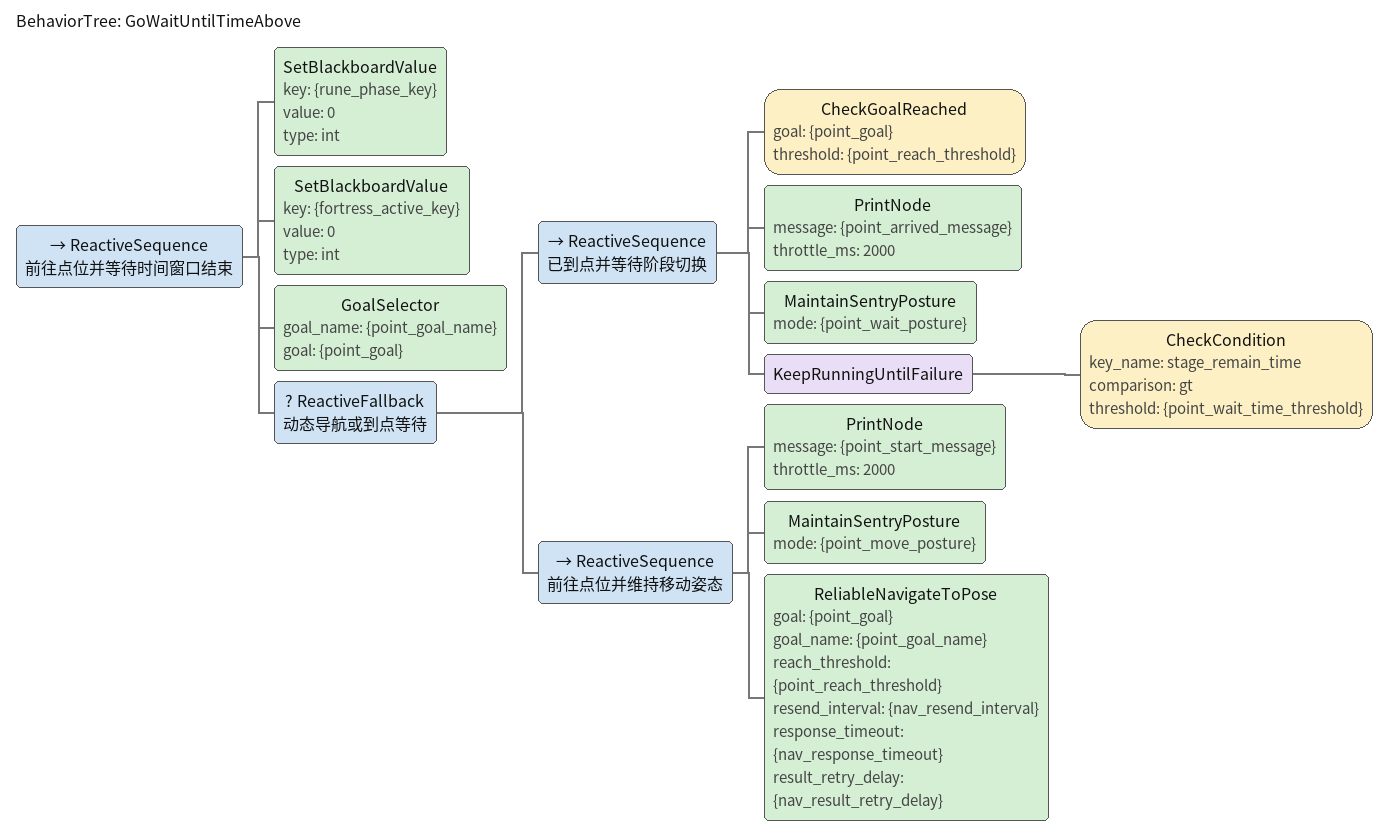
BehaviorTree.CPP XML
<?xml version="1.0" encoding="UTF-8"?>
<root BTCPP_format="4">
  <BehaviorTree ID="GoWaitUntilTimeAbove">
    <ReactiveSequence name="前往点位并等待时间窗口结束">
      <SetBlackboardValue key="{rune_phase_key}" value="0" type="int"/>
      <SetBlackboardValue key="{fortress_active_key}" value="0" type="int"/>
      <GoalSelector goal_name="{point_goal_name}" goal="{point_goal}"/>
      <ReactiveFallback name="动态导航或到点等待">
        <ReactiveSequence name="已到点并等待阶段切换">
          <CheckGoalReached goal="{point_goal}" threshold="{point_reach_threshold}"/>
          <PrintNode message="{point_arrived_message}" throttle_ms="2000"/>
          <MaintainSentryPosture mode="{point_wait_posture}"/>
          <KeepRunningUntilFailure>
            <CheckCondition key_name="stage_remain_time" comparison="gt" threshold="{point_wait_time_threshold}"/>
          </KeepRunningUntilFailure>
        </ReactiveSequence>
        <ReactiveSequence name="前往点位并维持移动姿态">
          <PrintNode message="{point_start_message}" throttle_ms="2000"/>
          <MaintainSentryPosture mode="{point_move_posture}"/>
          <ReliableNavigateToPose
            goal="{point_goal}"
            goal_name="{point_goal_name}"
            reach_threshold="{point_reach_threshold}"
            resend_interval="{nav_resend_interval}"
            response_timeout="{nav_response_timeout}"
            result_retry_delay="{nav_result_retry_delay}"/>
        </ReactiveSequence>
      </ReactiveFallback>
    </ReactiveSequence>
  </BehaviorTree>
</root>
